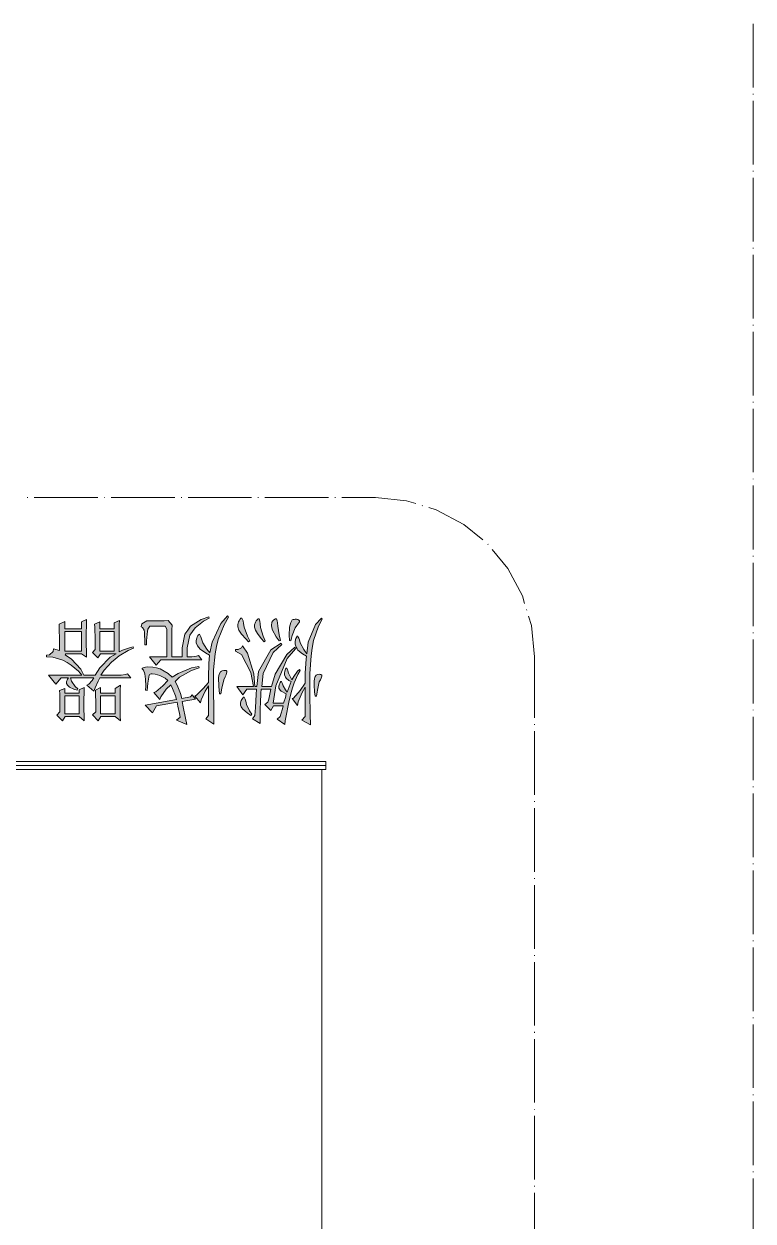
# Model space of a CAD drawing. Header units: millimetres. Extents: x 117 to 78452272, y 10 to 169749766.
# Drawn here: x 78439580 to 78441415, y 169693542 to 169696554 of the extents above; entities that cross this region are included whole.
import ezdxf

# ---------------------------------------------------------------- set-up
doc = ezdxf.new("R2010")
doc.units = ezdxf.units.MM

msp = doc.modelspace()

# ---------------------------------------------------------------- hatches: boundary and pattern name
h = msp.add_hatch(color=0)
h.paths.add_polyline_path([(78439669.044, 169694977.008), (78439669.044, 169695001.57), (78439668.613, 169695034.751), (78439668.182, 169695043.369), (78439682.402, 169695050.264), (78439682.402, 169695031.734), (78439724.201, 169695031.734), (78439724.201, 169695048.971), (78439737.129, 169695055.004), (78439736.698, 169695042.938), (78439736.267, 169695018.807), (78439736.267, 169695006.741), (78439736.267, 169694994.675), (78439736.698, 169694971.837), (78439737.129, 169694960.633), (78439724.201, 169694968.82), (78439684.988, 169694968.82), (78439683.264, 169694966.666), (78439699.208, 169694955.462), (78439722.908, 169694930.038), (78439730.665, 169694915.387), (78439758.675, 169694915.387), (78439770.74, 169694933.485), (78439797.026, 169694960.202), (78439811.677, 169694968.82), (78439772.464, 169694968.82), (78439766, 169694958.478), (78439752.211, 169694972.268), (78439758.675, 169694979.593), (78439758.675, 169695003.725), (78439758.244, 169695035.613), (78439757.382, 169695043.369), (78439770.74, 169695048.971), (78439770.74, 169695031.734), (78439806.937, 169695031.734), (78439806.937, 169695046.816), (78439819.865, 169695052.418), (78439819.434, 169695042.938), (78439819.003, 169695021.823), (78439819.003, 169695010.619), (78439819.003, 169694999.847), (78439819.003, 169694981.317), (78439819.003, 169694973.561), (78439828.052, 169694977.87), (78439845.72, 169694983.903), (78439854.338, 169694986.488), (78439855.2, 169694983.041), (78439842.273, 169694977.008), (78439819.434, 169694963.649), (78439809.523, 169694955.462), (78439800.043, 169694947.706), (78439781.944, 169694927.883), (78439773.326, 169694915.387), (78439818.141, 169694915.387), (78439824.174, 169694915.387), (78439835.378, 169694917.11), (78439840.118, 169694918.834), (78439848.736, 169694908.492), (78439770.74, 169694908.492), (78439766.431, 169694900.305), (78439759.105, 169694883.499), (78439755.658, 169694874.88), (78439737.991, 169694889.962), (78439742.731, 169694892.117), (78439751.349, 169694901.597), (78439755.658, 169694908.492), (78439697.053, 169694908.492), (78439699.639, 169694900.305), (78439708.688, 169694886.515), (78439715.583, 169694880.482), (78439713.859, 169694877.035), (78439705.241, 169694880.051), (78439694.037, 169694885.222), (78439691.451, 169694887.808), (78439689.297, 169694889.962), (78439686.711, 169694893.841), (78439686.711, 169694895.995), (78439686.711, 169694898.581), (78439689.297, 169694905.045), (78439691.451, 169694908.492), (78439672.922, 169694908.492), (78439659.994, 169694892.117), (78439641.465, 169694915.387), (78439725.063, 169694915.387), (78439717.307, 169694924.867), (78439698.777, 169694940.38), (78439688.435, 169694946.844), (78439677.662, 169694953.307), (78439652.238, 169694960.202), (78439636.725, 169694961.064), (78439636.725, 169694965.373), (78439644.051, 169694966.666), (78439653.1, 169694974.853), (78439654.392, 169694981.748)])
h.paths.add_polyline_path([(78439724.201, 169694975.715), (78439724.201, 169695024.84), (78439682.402, 169695024.84), (78439682.402, 169694975.715)])
h.paths.add_polyline_path([(78439806.937, 169694975.715), (78439806.937, 169695024.84), (78439770.74, 169695024.84), (78439770.74, 169694975.715)])
h = msp.add_hatch(color=0)
h.dxf.hatch_style = 2
h.paths.add_polyline_path([(78440027.136, 169694953.738), (78439924.147, 169694953.738), (78439912.081, 169694939.949), (78439895.275, 169694961.064), (78439939.66, 169694961.064), (78439939.66, 169695024.84), (78439939.229, 169695031.303), (78439934.92, 169695038.198), (78439930.611, 169695038.629), (78439900.016, 169695038.629), (78439896.137, 169695038.198), (78439891.397, 169695031.303), (78439890.535, 169695024.84), (78439889.673, 169695018.376), (78439888.381, 169695001.57), (78439887.95, 169694991.228), (78439884.072, 169694991.228), (78439884.072, 169695001.57), (78439883.21, 169695017.514), (78439882.779, 169695023.116), (78439881.917, 169695028.718), (78439878.039, 169695035.182), (78439874.591, 169695036.475), (78439876.746, 169695044.231), (78439888.812, 169695051.557), (78439898.723, 169695051.557), (78439932.334, 169695051.557), (78439942.676, 169695052.418), (78439952.587, 169695041.215), (78439951.726, 169695029.58), (78439951.726, 169694961.064), (78439978.012, 169694961.064), (78439978.012, 169694984.334), (78439984.906, 169695017.945), (78439991.801, 169695028.287), (78439998.696, 169695038.629), (78440025.412, 169695055.435), (78440044.804, 169695061.899), (78440045.666, 169695058.451), (78440031.876, 169695051.126), (78440010.761, 169695034.32), (78440003.867, 169695025.271), (78439996.972, 169695016.221), (78439990.077, 169694984.334), (78439990.077, 169694961.064), (78439996.541, 169694961.064), (78440002.574, 169694961.064), (78440013.778, 169694962.788), (78440018.949, 169694964.511)])
h = msp.add_hatch(color=0)
h.dxf.hatch_style = 2
h.paths.add_polyline_path([(78440057.731, 169694792.144), (78440037.478, 169694805.072), (78440043.942, 169694813.259), (78440043.942, 169694888.67), (78440035.755, 169694874.88), (78440025.412, 169694853.335), (78440023.689, 169694845.578), (78440009.469, 169694861.953), (78440013.778, 169694864.538), (78440031.014, 169694881.775), (78440043.942, 169694896.857), (78440043.942, 169694910.216), (78440045.235, 169694944.689), (78440046.958, 169694965.373), (78440036.616, 169694971.406), (78440023.258, 169694980.886), (78440019.811, 169694984.764), (78440016.363, 169694988.643), (78440013.347, 169694996.399), (78440013.347, 169695000.277), (78440013.347, 169695001.57), (78440013.778, 169695005.448), (78440014.64, 169695008.465), (78440015.501, 169695011.481), (78440017.656, 169695015.36), (78440019.38, 169695016.652), (78440021.103, 169695017.945), (78440024.982, 169695011.481), (78440027.136, 169695003.725), (78440030.153, 169694996.83), (78440040.064, 169694980.455), (78440047.82, 169694971.406), (78440053.422, 169694998.554), (78440075.399, 169695045.093), (78440092.205, 169695064.484), (78440094.359, 169695061.037), (78440083.155, 169695041.645), (78440068.073, 169695004.587), (78440064.626, 169694986.919), (78440060.748, 169694969.251), (78440056.869, 169694928.314), (78440056.869, 169694905.045), (78440056.869, 169694881.775), (78440057.3, 169694825.325)])
h = msp.add_hatch(color=0)
h.dxf.hatch_style = 2
h.paths.add_polyline_path([(78440145.208, 169694999.416), (78440137.882, 169695006.31), (78440127.109, 169695018.376), (78440124.093, 169695023.547), (78440120.645, 169695028.718), (78440117.629, 169695036.905), (78440117.629, 169695039.922), (78440117.629, 169695042.938), (78440119.353, 169695048.971), (78440121.076, 169695051.988), (78440122.8, 169695055.435), (78440125.816, 169695058.451), (78440128.402, 169695058.451), (78440131.418, 169695051.988), (78440132.28, 169695045.524), (78440134.004, 169695036.044), (78440142.191, 169695013.636), (78440148.224, 169695001.57)])
h = msp.add_hatch(color=0)
h.dxf.hatch_style = 2
h.paths.add_polyline_path([(78440187.007, 169695001.57), (78440184.421, 169694998.985), (78440177.095, 169695007.172), (78440167.184, 169695019.669), (78440165.03, 169695023.978), (78440162.444, 169695028.718), (78440160.29, 169695035.613), (78440160.29, 169695038.629), (78440160.29, 169695042.076), (78440162.444, 169695048.54), (78440164.168, 169695051.557), (78440166.322, 169695054.573), (78440168.908, 169695057.159), (78440171.494, 169695057.159), (78440173.648, 169695051.126), (78440174.079, 169695044.662), (78440175.372, 169695035.182), (78440181.835, 169695013.636)])
h = msp.add_hatch(color=0)
h.dxf.hatch_style = 2
h.paths.add_polyline_path([(78440222.342, 169695001.57), (78440214.585, 169695011.912), (78440205.105, 169695028.287), (78440203.812, 169695033.889), (78440202.52, 169695039.922), (78440203.812, 169695048.54), (78440206.398, 169695051.557), (78440208.983, 169695054.573), (78440212.862, 169695057.159), (78440214.154, 169695057.159), (78440215.447, 169695057.159), (78440217.171, 169695051.988), (78440218.033, 169695046.816), (78440218.463, 169695038.629), (78440221.911, 169695016.652), (78440225.358, 169695002.432)])
h = msp.add_hatch(color=0)
h.dxf.hatch_style = 2
h.paths.add_polyline_path([(78440251.213, 169695001.57), (78440247.766, 169695002.432), (78440247.335, 169695016.221), (78440248.197, 169695035.613), (78440249.92, 169695041.645), (78440251.644, 169695047.678), (78440255.092, 169695054.573), (78440257.246, 169695055.004), (78440259.401, 169695055.435), (78440262.417, 169695056.297), (78440265.864, 169695056.297), (78440269.312, 169695055.435), (78440271.466, 169695053.711), (78440272.759, 169695051.988), (78440272.759, 169695048.971), (78440269.312, 169695043.369), (78440266.295, 169695039.922), (78440261.986, 169695033.889), (78440254.661, 169695014.929)])
h = msp.add_hatch(color=0)
h.dxf.hatch_style = 2
h.paths.add_polyline_path([(78440300.769, 169694789.99), (78440279.223, 169694801.624), (78440287.41, 169694811.105), (78440287.41, 169694885.222), (78440280.085, 169694871.433), (78440270.174, 169694848.164), (78440268.019, 169694838.683), (78440255.092, 169694856.351), (78440258.108, 169694857.644), (78440274.483, 169694876.604), (78440287.41, 169694894.703), (78440287.841, 169694921.419), (78440289.565, 169694955.462), (78440290.427, 169694963.219), (78440280.947, 169694968.82), (78440269.312, 169694978.301), (78440267.157, 169694981.748), (78440265.003, 169694985.195), (78440262.417, 169694992.952), (78440262.417, 169694996.83), (78440262.417, 169694999.416), (78440263.279, 169695004.587), (78440264.141, 169695007.172), (78440265.434, 169695010.188), (78440266.726, 169695013.205), (78440268.45, 169695013.205), (78440271.466, 169695008.465), (78440272.759, 169695003.725), (78440274.914, 169694996.83), (78440284.394, 169694979.593), (78440291.289, 169694968.82), (78440295.167, 169694998.123), (78440313.696, 169695042.938), (78440328.348, 169695058.451), (78440330.502, 169695056.297), (78440320.591, 169695038.629), (78440308.094, 169695002.001), (78440305.078, 169694983.041), (78440302.492, 169694963.649), (78440299.476, 169694919.265), (78440299.476, 169694893.41), (78440299.476, 169694867.986), (78440300.338, 169694816.276)])
h = msp.add_hatch(color=0)
h.dxf.hatch_style = 2
h.paths.add_polyline_path([(78440232.684, 169694844.716), (78440233.976, 169694847.302), (78440237.855, 169694858.936), (78440240.009, 169694867.986), (78440236.562, 169694869.709), (78440230.098, 169694873.157), (78440227.082, 169694875.311), (78440224.496, 169694877.466), (78440221.48, 169694882.206), (78440221.48, 169694885.222), (78440221.48, 169694886.946), (78440222.342, 169694891.255), (78440223.635, 169694893.841), (78440224.496, 169694896.426), (78440226.22, 169694899.012), (78440227.513, 169694899.012), (78440228.806, 169694896.426), (78440230.098, 169694893.41), (78440231.822, 169694888.239), (78440237.855, 169694877.897), (78440242.164, 169694872.295), (78440244.319, 169694878.759), (78440249.49, 169694892.117), (78440252.075, 169694899.012), (78440246.473, 169694902.028), (78440239.579, 169694907.199), (78440238.286, 169694909.785), (78440236.993, 169694911.939), (78440235.7, 169694916.249), (78440235.7, 169694917.972), (78440235.7, 169694920.127), (78440236.562, 169694924.867), (78440237.424, 169694927.883), (78440238.286, 169694930.469), (78440239.579, 169694933.054), (78440240.871, 169694933.054), (78440243.026, 169694929.607), (78440243.888, 169694926.16), (78440245.18, 169694920.558), (78440250.351, 169694909.785), (78440254.23, 169694903.752), (78440258.539, 169694911.939), (78440268.019, 169694924.867), (78440272.759, 169694929.607), (78440274.483, 169694927.021), (78440268.881, 169694917.11), (78440259.832, 169694895.564), (78440255.953, 169694883.499), (78440252.075, 169694871.433), (78440246.042, 169694846.871), (78440243.457, 169694834.374), (78440240.871, 169694821.447), (78440237.424, 169694799.901), (78440236.562, 169694791.282), (78440216.74, 169694804.21), (78440224.496, 169694811.105), (78440226.22, 169694817.137), (78440230.098, 169694830.496), (78440231.822, 169694837.821), (78440207.691, 169694837.821), (78440201.227, 169694826.187), (78440186.145, 169694841.269), (78440193.47, 169694846.871), (78440195.625, 169694855.058), (78440199.072, 169694871.433), (78440201.227, 169694879.621), (78440177.095, 169694879.621), (78440175.803, 169694869.709), (78440174.941, 169694845.578), (78440174.51, 169694831.789), (78440174.51, 169694817.999), (78440174.079, 169694798.608), (78440174.079, 169694793.437), (78440154.688, 169694805.072), (78440161.151, 169694813.259), (78440162.013, 169694833.512), (78440163.737, 169694866.693), (78440165.03, 169694879.621), (78440140.467, 169694879.621), (78440130.556, 169694865.4), (78440115.474, 169694886.515), (78440157.273, 169694886.515), (78440150.379, 169694922.281), (78440127.54, 169694967.097), (78440112.027, 169694975.715), (78440112.027, 169694979.593), (78440118.491, 169694979.593), (78440127.109, 169694983.903), (78440129.694, 169694988.643), (78440142.622, 169694970.113), (78440158.135, 169694918.834), (78440161.151, 169694886.515), (78440165.892, 169694886.515), (78440169.77, 169694924.005), (78440200.796, 169694978.732), (78440227.082, 169694995.537), (78440228.806, 169694992.09), (78440207.26, 169694972.268), (78440181.405, 169694919.696), (78440177.957, 169694886.515), (78440202.95, 169694886.515), (78440212, 169694917.972), (78440240.871, 169694967.097), (78440261.555, 169694985.195), (78440263.279, 169694981.748), (78440241.733, 169694956.755), (78440213.292, 169694888.239), (78440206.829, 169694844.716)])
h = msp.add_hatch(color=0)
h.dxf.hatch_style = 2
h.paths.add_polyline_path([(78439884.933, 169694839.976), (78439963.791, 169694853.765), (78439961.206, 169694863.246), (78439953.88, 169694881.775), (78439949.14, 169694891.255), (78439937.936, 169694879.621), (78439924.578, 169694860.66), (78439921.992, 169694853.765), (78439906.479, 169694871.433), (78439911.65, 169694873.157), (78439929.318, 169694888.239), (78439941.814, 169694901.597), (78439934.92, 169694907.199), (78439921.561, 169694914.525), (78439915.529, 169694916.249), (78439909.496, 169694917.541), (78439902.17, 169694918.834), (78439900.877, 169694918.834), (78439899.585, 169694918.834), (78439896.999, 169694917.972), (78439895.706, 169694916.679), (78439894.414, 169694915.387), (78439891.397, 169694895.134), (78439889.673, 169694876.173), (78439885.795, 169694877.035), (78439886.226, 169694887.377), (78439885.795, 169694905.045), (78439884.933, 169694911.939), (78439884.072, 169694918.834), (78439880.624, 169694927.883), (78439878.47, 169694929.607), (78439877.608, 169694931.331), (78439877.608, 169694933.054), (78439881.917, 169694934.778), (78439885.795, 169694935.64), (78439890.104, 169694936.502), (78439903.894, 169694935.64), (78439913.374, 169694933.485), (78439922.854, 169694931.331), (78439942.676, 169694919.696), (78439953.018, 169694909.785), (78439967.67, 169694919.696), (78440001.281, 169694933.485), (78440019.811, 169694937.363), (78440020.672, 169694933.916), (78440001.712, 169694927.021), (78439971.548, 169694909.785), (78439960.344, 169694899.012), (78439965.084, 169694890.393), (78439973.271, 169694868.848), (78439977.15, 169694856.351), (78439999.127, 169694860.66), (78440003.005, 169694865.4), (78440011.623, 169694855.058), (78439978.012, 169694849.025), (78439980.597, 169694835.667), (78439986.199, 169694806.795), (78439989.215, 169694791.282), (78439963.791, 169694801.624), (78439972.41, 169694809.812), (78439971.117, 169694818.43), (78439967.239, 169694836.96), (78439965.084, 169694846.871), (78439912.943, 169694837.821), (78439903.463, 169694820.154)])
h = msp.add_hatch(color=0)
h.dxf.hatch_style = 2
h.paths.add_polyline_path([(78440071.952, 169694867.986), (78440069.797, 169694886.515), (78440068.935, 169694909.354), (78440069.797, 169694913.663), (78440071.09, 169694917.972), (78440074.106, 169694923.574), (78440076.692, 169694924.867), (78440078.846, 169694926.16), (78440082.724, 169694927.021), (78440084.017, 169694927.021), (78440087.034, 169694927.021), (78440088.326, 169694926.59), (78440090.481, 169694924.867), (78440090.481, 169694923.574), (78440088.326, 169694916.249), (78440085.741, 169694911.077), (78440082.724, 169694903.752), (78440077.553, 169694882.206), (78440075.399, 169694867.986)])
h = msp.add_hatch(color=0)
h.dxf.hatch_style = 2
h.paths.add_polyline_path([(78440312.834, 169694861.953), (78440311.111, 169694873.157), (78440309.818, 169694890.393), (78440309.818, 169694896.857), (78440309.818, 169694900.305), (78440310.68, 169694906.337), (78440311.542, 169694908.923), (78440312.834, 169694911.939), (78440315.42, 169694915.387), (78440316.713, 169694916.249), (78440318.436, 169694917.11), (78440322.315, 169694917.541), (78440324.9, 169694917.11), (78440327.055, 169694917.11), (78440329.209, 169694915.387), (78440329.209, 169694912.801), (78440327.486, 169694907.199), (78440325.762, 169694903.752), (78440322.746, 169694898.15), (78440318.436, 169694877.035), (78440316.282, 169694861.953)])
h = msp.add_hatch(color=0)
h.paths.add_polyline_path([(78439731.527, 169694883.93), (78439731.096, 169694873.588), (78439730.665, 169694852.473), (78439730.665, 169694841.7), (78439730.665, 169694830.927), (78439731.096, 169694810.243), (78439731.527, 169694800.332), (78439718.599, 169694811.105), (78439683.264, 169694811.105), (78439676.8, 169694800.332), (78439662.58, 169694814.552), (78439670.336, 169694822.739), (78439670.336, 169694841.7), (78439669.906, 169694868.417), (78439669.044, 169694876.173), (78439682.402, 169694881.775), (78439682.402, 169694870.14), (78439718.599, 169694870.14), (78439718.599, 169694878.328)])
h.paths.add_polyline_path([(78439718.599, 169694817.999), (78439718.599, 169694863.246), (78439682.402, 169694863.246), (78439682.402, 169694817.999)])
h = msp.add_hatch(color=0)
h.paths.add_polyline_path([(78439822.45, 169694889.962), (78439822.019, 169694878.328), (78439821.589, 169694855.489), (78439821.589, 169694843.854), (78439821.589, 169694832.651), (78439822.019, 169694811.105), (78439822.45, 169694800.332), (78439809.523, 169694811.105), (78439773.326, 169694811.105), (78439766.862, 169694800.332), (78439752.211, 169694815.414), (78439760.398, 169694822.739), (78439760.398, 169694843.423), (78439759.967, 169694870.571), (78439759.536, 169694877.035), (78439772.464, 169694883.93), (78439772.464, 169694870.14), (78439809.523, 169694870.14), (78439809.523, 169694881.775)])
h.paths.add_polyline_path([(78439809.523, 169694817.999), (78439809.523, 169694863.246), (78439772.464, 169694863.246), (78439772.464, 169694817.999)])
h = msp.add_hatch(color=0)
h.dxf.hatch_style = 2
h.paths.add_polyline_path([(78440150.809, 169694813.259), (78440141.76, 169694820.154), (78440130.556, 169694829.634), (78440128.402, 169694832.651), (78440126.678, 169694835.236), (78440124.954, 169694839.976), (78440124.954, 169694842.131), (78440124.954, 169694845.147), (78440126.678, 169694851.18), (78440127.971, 169694853.765), (78440129.694, 169694856.782), (78440131.849, 169694859.798), (78440133.573, 169694859.798), (78440136.589, 169694854.627), (78440137.882, 169694849.456), (78440139.606, 169694841.7), (78440147.362, 169694825.325), (78440152.964, 169694816.707)])

# ---------------------------------------------------------------- linework, layer by layer
at = {"color": 0, "lineweight": 0}
for points in [[(78441414.691, 169696553.735), (78441414.691, 169696393.434)], [(78441414.691, 169696377.49), (78441414.691, 169696376.197)], [(78441414.691, 169696360.253), (78441414.691, 169696199.952)], [(78441414.691, 169696184.008), (78441414.691, 169696182.284)], [(78441414.691, 169696166.34), (78441414.691, 169696006.47)], [(78441414.691, 169695990.526), (78441414.691, 169695988.802)], [(78441414.691, 169695972.858), (78441414.691, 169695812.557)], [(78441414.691, 169695796.613), (78441414.691, 169695795.32)], [(78441414.691, 169695778.945), (78441414.691, 169695619.075)], [(78441414.691, 169695603.131), (78441414.691, 169695601.407)], [(78441414.691, 169695585.463), (78441414.691, 169695425.593)], [(78441414.691, 169695409.218), (78441414.691, 169695407.925)], [(78441414.691, 169695391.981), (78441414.691, 169695231.68)], [(78439587.6, 169695361.817), (78439589.324, 169695361.817)], [(78439605.268, 169695361.817), (78439765.569, 169695361.817)], [(78439781.513, 169695361.817), (78439782.806, 169695361.817)], [(78439799.181, 169695361.817), (78439959.051, 169695361.817)], [(78439974.995, 169695361.817), (78439976.719, 169695361.817)], [(78439992.663, 169695361.817), (78440152.533, 169695361.817)], [(78440168.477, 169695361.817), (78440170.201, 169695361.817)], [(78440186.145, 169695361.817), (78440346.446, 169695361.817)], [(78440362.39, 169695361.817), (78440364.114, 169695361.817)], [(78440380.058, 169695361.817), (78440464.517, 169695361.817)], [(78440566.214, 169695346.735), (78440542.513, 169695354.061), (78440464.517, 169695361.817)], [(78440583.02, 169695341.564), (78440581.727, 169695342.426)], [(78440734.272, 169695255.381), (78440686.871, 169695294.163), (78440617.493, 169695331.222), (78440598.533, 169695337.255)], [(78440748.061, 169695244.177), (78440746.768, 169695245.039)], [(78440839.847, 169695095.51), (78440834.245, 169695114.901), (78440797.186, 169695183.848), (78440757.972, 169695231.68)], [(78441414.691, 169695215.736), (78441414.691, 169695214.012)], [(78441414.691, 169695198.068), (78441414.691, 169695038.198)], [(78440845.017, 169695078.704), (78440844.587, 169695080.428)], [(78440864.409, 169694961.495), (78440857.083, 169695039.922), (78440849.758, 169695063.622)], [(78441414.691, 169695022.254), (78441414.691, 169695020.531)], [(78441414.691, 169695004.587), (78441414.691, 169694844.285)], [(78440864.409, 169694961.495), (78440864.409, 169694807.657)], [(78441414.691, 169694828.341), (78441414.691, 169694827.049)], [(78441414.691, 169694810.674), (78441414.691, 169694650.803)], [(78440864.409, 169694791.713), (78440864.409, 169694790.421)], [(78440864.409, 169694774.046), (78440864.409, 169694614.175)], [(78437988.896, 169694698.204), (78440339.551, 169694698.204)], [(78437988.896, 169694687.862), (78440339.551, 169694687.862)], [(78438038.883, 169694698.204), (78440289.565, 169694698.204)], [(78440339.551, 169694698.204), (78440339.551, 169694677.951)], [(78440339.551, 169694698.204), (78440339.551, 169694677.951)], [(78437988.896, 169694677.951), (78440339.551, 169694677.951)], [(78440329.64, 169694677.951), (78440329.64, 169689266.92)], [(78441414.691, 169694634.859), (78441414.691, 169694633.136)], [(78440864.409, 169694598.231), (78440864.409, 169694596.508)], [(78441414.691, 169694617.192), (78441414.691, 169694457.321)], [(78440864.409, 169694580.564), (78440864.409, 169694420.693)], [(78441414.691, 169694441.377), (78441414.691, 169694439.654)], [(78441414.691, 169694423.71), (78441414.691, 169694263.408)], [(78440864.409, 169694404.75), (78440864.409, 169694403.026)], [(78440864.409, 169694387.082), (78440864.409, 169694226.78)], [(78441414.691, 169694247.465), (78441414.691, 169694245.741)], [(78440864.409, 169694210.837), (78440864.409, 169694209.113)], [(78441414.691, 169694229.797), (78441414.691, 169694069.927)], [(78440864.409, 169694193.169), (78440864.409, 169694033.299)], [(78441414.691, 169694053.983), (78441414.691, 169694052.259)], [(78441414.691, 169694036.315), (78441414.691, 169693876.445)], [(78440864.409, 169694017.355), (78440864.409, 169694015.631)], [(78440864.409, 169693999.687), (78440864.409, 169693839.817)], [(78441414.691, 169693860.07), (78441414.691, 169693858.777)], [(78441414.691, 169693842.833), (78441414.691, 169693682.532)], [(78440864.409, 169693823.442), (78440864.409, 169693822.149)], [(78440864.409, 169693806.205), (78440864.409, 169693645.904)], [(78441414.691, 169693666.588), (78441414.691, 169693664.864)], [(78441414.691, 169693648.92), (78441414.691, 169693489.05)], [(78440864.409, 169693629.96), (78440864.409, 169693628.236)], [(78440864.409, 169693612.292), (78440864.409, 169693452.422)]]:
    msp.add_lwpolyline(points, dxfattribs=at)
for points in [[(78439669.044, 169694977.008), (78439669.044, 169695001.57), (78439668.613, 169695034.751), (78439668.182, 169695043.369), (78439682.402, 169695050.264), (78439682.402, 169695031.734), (78439724.201, 169695031.734), (78439724.201, 169695048.971), (78439737.129, 169695055.004), (78439736.698, 169695042.938), (78439736.267, 169695018.807), (78439736.267, 169695006.741), (78439736.267, 169694994.675), (78439736.698, 169694971.837), (78439737.129, 169694960.633), (78439724.201, 169694968.82), (78439684.988, 169694968.82), (78439683.264, 169694966.666), (78439699.208, 169694955.462), (78439722.908, 169694930.038), (78439730.665, 169694915.387), (78439758.675, 169694915.387), (78439770.74, 169694933.485), (78439797.026, 169694960.202), (78439811.677, 169694968.82), (78439772.464, 169694968.82), (78439766, 169694958.478), (78439752.211, 169694972.268), (78439758.675, 169694979.593), (78439758.675, 169695003.725), (78439758.244, 169695035.613), (78439757.382, 169695043.369), (78439770.74, 169695048.971), (78439770.74, 169695031.734), (78439806.937, 169695031.734), (78439806.937, 169695046.816), (78439819.865, 169695052.418), (78439819.434, 169695042.938), (78439819.003, 169695021.823), (78439819.003, 169695010.619), (78439819.003, 169694999.847), (78439819.003, 169694981.317), (78439819.003, 169694973.561), (78439828.052, 169694977.87), (78439845.72, 169694983.903), (78439854.338, 169694986.488), (78439855.2, 169694983.041), (78439842.273, 169694977.008), (78439819.434, 169694963.649), (78439809.523, 169694955.462), (78439800.043, 169694947.706), (78439781.944, 169694927.883), (78439773.326, 169694915.387), (78439818.141, 169694915.387), (78439824.174, 169694915.387), (78439835.378, 169694917.11), (78439840.118, 169694918.834), (78439848.736, 169694908.492), (78439770.74, 169694908.492), (78439766.431, 169694900.305), (78439759.105, 169694883.499), (78439755.658, 169694874.88), (78439737.991, 169694889.962), (78439742.731, 169694892.117), (78439751.349, 169694901.597), (78439755.658, 169694908.492), (78439697.053, 169694908.492), (78439699.639, 169694900.305), (78439708.688, 169694886.515), (78439715.583, 169694880.482), (78439713.859, 169694877.035), (78439705.241, 169694880.051), (78439694.037, 169694885.222), (78439691.451, 169694887.808), (78439689.297, 169694889.962), (78439686.711, 169694893.841), (78439686.711, 169694895.995), (78439686.711, 169694898.581), (78439689.297, 169694905.045), (78439691.451, 169694908.492), (78439672.922, 169694908.492), (78439659.994, 169694892.117), (78439641.465, 169694915.387), (78439725.063, 169694915.387), (78439717.307, 169694924.867), (78439698.777, 169694940.38), (78439688.435, 169694946.844), (78439677.662, 169694953.307), (78439652.238, 169694960.202), (78439636.725, 169694961.064), (78439636.725, 169694965.373), (78439644.051, 169694966.666), (78439653.1, 169694974.853), (78439654.392, 169694981.748)], [(78440027.136, 169694953.738), (78439924.147, 169694953.738), (78439912.081, 169694939.949), (78439895.275, 169694961.064), (78439939.66, 169694961.064), (78439939.66, 169695024.84), (78439939.229, 169695031.303), (78439934.92, 169695038.198), (78439930.611, 169695038.629), (78439900.016, 169695038.629), (78439896.137, 169695038.198), (78439891.397, 169695031.303), (78439890.535, 169695024.84), (78439889.673, 169695018.376), (78439888.381, 169695001.57), (78439887.95, 169694991.228), (78439884.072, 169694991.228), (78439884.072, 169695001.57), (78439883.21, 169695017.514), (78439882.779, 169695023.116), (78439881.917, 169695028.718), (78439878.039, 169695035.182), (78439874.591, 169695036.475), (78439876.746, 169695044.231), (78439888.812, 169695051.557), (78439898.723, 169695051.557), (78439932.334, 169695051.557), (78439942.676, 169695052.418), (78439952.587, 169695041.215), (78439951.726, 169695029.58), (78439951.726, 169694961.064), (78439978.012, 169694961.064), (78439978.012, 169694984.334), (78439984.906, 169695017.945), (78439991.801, 169695028.287), (78439998.696, 169695038.629), (78440025.412, 169695055.435), (78440044.804, 169695061.899), (78440045.666, 169695058.451), (78440031.876, 169695051.126), (78440010.761, 169695034.32), (78440003.867, 169695025.271), (78439996.972, 169695016.221), (78439990.077, 169694984.334), (78439990.077, 169694961.064), (78439996.541, 169694961.064), (78440002.574, 169694961.064), (78440013.778, 169694962.788), (78440018.949, 169694964.511)], [(78440057.731, 169694792.144), (78440037.478, 169694805.072), (78440043.942, 169694813.259), (78440043.942, 169694888.67), (78440035.755, 169694874.88), (78440025.412, 169694853.335), (78440023.689, 169694845.578), (78440009.469, 169694861.953), (78440013.778, 169694864.538), (78440031.014, 169694881.775), (78440043.942, 169694896.857), (78440043.942, 169694910.216), (78440045.235, 169694944.689), (78440046.958, 169694965.373), (78440036.616, 169694971.406), (78440023.258, 169694980.886), (78440019.811, 169694984.764), (78440016.363, 169694988.643), (78440013.347, 169694996.399), (78440013.347, 169695000.277), (78440013.347, 169695001.57), (78440013.778, 169695005.448), (78440014.64, 169695008.465), (78440015.501, 169695011.481), (78440017.656, 169695015.36), (78440019.38, 169695016.652), (78440021.103, 169695017.945), (78440024.982, 169695011.481), (78440027.136, 169695003.725), (78440030.153, 169694996.83), (78440040.064, 169694980.455), (78440047.82, 169694971.406), (78440053.422, 169694998.554), (78440075.399, 169695045.093), (78440092.205, 169695064.484), (78440094.359, 169695061.037), (78440083.155, 169695041.645), (78440068.073, 169695004.587), (78440064.626, 169694986.919), (78440060.748, 169694969.251), (78440056.869, 169694928.314), (78440056.869, 169694905.045), (78440056.869, 169694881.775), (78440057.3, 169694825.325)], [(78440145.208, 169694999.416), (78440137.882, 169695006.31), (78440127.109, 169695018.376), (78440124.093, 169695023.547), (78440120.645, 169695028.718), (78440117.629, 169695036.905), (78440117.629, 169695039.922), (78440117.629, 169695042.938), (78440119.353, 169695048.971), (78440121.076, 169695051.988), (78440122.8, 169695055.435), (78440125.816, 169695058.451), (78440128.402, 169695058.451), (78440131.418, 169695051.988), (78440132.28, 169695045.524), (78440134.004, 169695036.044), (78440142.191, 169695013.636), (78440148.224, 169695001.57)], [(78440187.007, 169695001.57), (78440184.421, 169694998.985), (78440177.095, 169695007.172), (78440167.184, 169695019.669), (78440165.03, 169695023.978), (78440162.444, 169695028.718), (78440160.29, 169695035.613), (78440160.29, 169695038.629), (78440160.29, 169695042.076), (78440162.444, 169695048.54), (78440164.168, 169695051.557), (78440166.322, 169695054.573), (78440168.908, 169695057.159), (78440171.494, 169695057.159), (78440173.648, 169695051.126), (78440174.079, 169695044.662), (78440175.372, 169695035.182), (78440181.835, 169695013.636)], [(78440222.342, 169695001.57), (78440214.585, 169695011.912), (78440205.105, 169695028.287), (78440203.812, 169695033.889), (78440202.52, 169695039.922), (78440203.812, 169695048.54), (78440206.398, 169695051.557), (78440208.983, 169695054.573), (78440212.862, 169695057.159), (78440214.154, 169695057.159), (78440215.447, 169695057.159), (78440217.171, 169695051.988), (78440218.033, 169695046.816), (78440218.463, 169695038.629), (78440221.911, 169695016.652), (78440225.358, 169695002.432)], [(78440251.213, 169695001.57), (78440247.766, 169695002.432), (78440247.335, 169695016.221), (78440248.197, 169695035.613), (78440249.92, 169695041.645), (78440251.644, 169695047.678), (78440255.092, 169695054.573), (78440257.246, 169695055.004), (78440259.401, 169695055.435), (78440262.417, 169695056.297), (78440265.864, 169695056.297), (78440269.312, 169695055.435), (78440271.466, 169695053.711), (78440272.759, 169695051.988), (78440272.759, 169695048.971), (78440269.312, 169695043.369), (78440266.295, 169695039.922), (78440261.986, 169695033.889), (78440254.661, 169695014.929)], [(78440300.769, 169694789.99), (78440279.223, 169694801.624), (78440287.41, 169694811.105), (78440287.41, 169694885.222), (78440280.085, 169694871.433), (78440270.174, 169694848.164), (78440268.019, 169694838.683), (78440255.092, 169694856.351), (78440258.108, 169694857.644), (78440274.483, 169694876.604), (78440287.41, 169694894.703), (78440287.841, 169694921.419), (78440289.565, 169694955.462), (78440290.427, 169694963.219), (78440280.947, 169694968.82), (78440269.312, 169694978.301), (78440267.157, 169694981.748), (78440265.003, 169694985.195), (78440262.417, 169694992.952), (78440262.417, 169694996.83), (78440262.417, 169694999.416), (78440263.279, 169695004.587), (78440264.141, 169695007.172), (78440265.434, 169695010.188), (78440266.726, 169695013.205), (78440268.45, 169695013.205), (78440271.466, 169695008.465), (78440272.759, 169695003.725), (78440274.914, 169694996.83), (78440284.394, 169694979.593), (78440291.289, 169694968.82), (78440295.167, 169694998.123), (78440313.696, 169695042.938), (78440328.348, 169695058.451), (78440330.502, 169695056.297), (78440320.591, 169695038.629), (78440308.094, 169695002.001), (78440305.078, 169694983.041), (78440302.492, 169694963.649), (78440299.476, 169694919.265), (78440299.476, 169694893.41), (78440299.476, 169694867.986), (78440300.338, 169694816.276)], [(78439724.201, 169694975.715), (78439724.201, 169695024.84), (78439682.402, 169695024.84), (78439682.402, 169694975.715)], [(78439806.937, 169694975.715), (78439806.937, 169695024.84), (78439770.74, 169695024.84), (78439770.74, 169694975.715)], [(78440232.684, 169694844.716), (78440233.976, 169694847.302), (78440237.855, 169694858.936), (78440240.009, 169694867.986), (78440236.562, 169694869.709), (78440230.098, 169694873.157), (78440227.082, 169694875.311), (78440224.496, 169694877.466), (78440221.48, 169694882.206), (78440221.48, 169694885.222), (78440221.48, 169694886.946), (78440222.342, 169694891.255), (78440223.635, 169694893.841), (78440224.496, 169694896.426), (78440226.22, 169694899.012), (78440227.513, 169694899.012), (78440228.806, 169694896.426), (78440230.098, 169694893.41), (78440231.822, 169694888.239), (78440237.855, 169694877.897), (78440242.164, 169694872.295), (78440244.319, 169694878.759), (78440249.49, 169694892.117), (78440252.075, 169694899.012), (78440246.473, 169694902.028), (78440239.579, 169694907.199), (78440238.286, 169694909.785), (78440236.993, 169694911.939), (78440235.7, 169694916.249), (78440235.7, 169694917.972), (78440235.7, 169694920.127), (78440236.562, 169694924.867), (78440237.424, 169694927.883), (78440238.286, 169694930.469), (78440239.579, 169694933.054), (78440240.871, 169694933.054), (78440243.026, 169694929.607), (78440243.888, 169694926.16), (78440245.18, 169694920.558), (78440250.351, 169694909.785), (78440254.23, 169694903.752), (78440258.539, 169694911.939), (78440268.019, 169694924.867), (78440272.759, 169694929.607), (78440274.483, 169694927.021), (78440268.881, 169694917.11), (78440259.832, 169694895.564), (78440255.953, 169694883.499), (78440252.075, 169694871.433), (78440246.042, 169694846.871), (78440243.457, 169694834.374), (78440240.871, 169694821.447), (78440237.424, 169694799.901), (78440236.562, 169694791.282), (78440216.74, 169694804.21), (78440224.496, 169694811.105), (78440226.22, 169694817.137), (78440230.098, 169694830.496), (78440231.822, 169694837.821), (78440207.691, 169694837.821), (78440201.227, 169694826.187), (78440186.145, 169694841.269), (78440193.47, 169694846.871), (78440195.625, 169694855.058), (78440199.072, 169694871.433), (78440201.227, 169694879.621), (78440177.095, 169694879.621), (78440175.803, 169694869.709), (78440174.941, 169694845.578), (78440174.51, 169694831.789), (78440174.51, 169694817.999), (78440174.079, 169694798.608), (78440174.079, 169694793.437), (78440154.688, 169694805.072), (78440161.151, 169694813.259), (78440162.013, 169694833.512), (78440163.737, 169694866.693), (78440165.03, 169694879.621), (78440140.467, 169694879.621), (78440130.556, 169694865.4), (78440115.474, 169694886.515), (78440157.273, 169694886.515), (78440150.379, 169694922.281), (78440127.54, 169694967.097), (78440112.027, 169694975.715), (78440112.027, 169694979.593), (78440118.491, 169694979.593), (78440127.109, 169694983.903), (78440129.694, 169694988.643), (78440142.622, 169694970.113), (78440158.135, 169694918.834), (78440161.151, 169694886.515), (78440165.892, 169694886.515), (78440169.77, 169694924.005), (78440200.796, 169694978.732), (78440227.082, 169694995.537), (78440228.806, 169694992.09), (78440207.26, 169694972.268), (78440181.405, 169694919.696), (78440177.957, 169694886.515), (78440202.95, 169694886.515), (78440212, 169694917.972), (78440240.871, 169694967.097), (78440261.555, 169694985.195), (78440263.279, 169694981.748), (78440241.733, 169694956.755), (78440213.292, 169694888.239), (78440206.829, 169694844.716)], [(78439884.933, 169694839.976), (78439963.791, 169694853.765), (78439961.206, 169694863.246), (78439953.88, 169694881.775), (78439949.14, 169694891.255), (78439937.936, 169694879.621), (78439924.578, 169694860.66), (78439921.992, 169694853.765), (78439906.479, 169694871.433), (78439911.65, 169694873.157), (78439929.318, 169694888.239), (78439941.814, 169694901.597), (78439934.92, 169694907.199), (78439921.561, 169694914.525), (78439915.529, 169694916.249), (78439909.496, 169694917.541), (78439902.17, 169694918.834), (78439900.877, 169694918.834), (78439899.585, 169694918.834), (78439896.999, 169694917.972), (78439895.706, 169694916.679), (78439894.414, 169694915.387), (78439891.397, 169694895.134), (78439889.673, 169694876.173), (78439885.795, 169694877.035), (78439886.226, 169694887.377), (78439885.795, 169694905.045), (78439884.933, 169694911.939), (78439884.072, 169694918.834), (78439880.624, 169694927.883), (78439878.47, 169694929.607), (78439877.608, 169694931.331), (78439877.608, 169694933.054), (78439881.917, 169694934.778), (78439885.795, 169694935.64), (78439890.104, 169694936.502), (78439903.894, 169694935.64), (78439913.374, 169694933.485), (78439922.854, 169694931.331), (78439942.676, 169694919.696), (78439953.018, 169694909.785), (78439967.67, 169694919.696), (78440001.281, 169694933.485), (78440019.811, 169694937.363), (78440020.672, 169694933.916), (78440001.712, 169694927.021), (78439971.548, 169694909.785), (78439960.344, 169694899.012), (78439965.084, 169694890.393), (78439973.271, 169694868.848), (78439977.15, 169694856.351), (78439999.127, 169694860.66), (78440003.005, 169694865.4), (78440011.623, 169694855.058), (78439978.012, 169694849.025), (78439980.597, 169694835.667), (78439986.199, 169694806.795), (78439989.215, 169694791.282), (78439963.791, 169694801.624), (78439972.41, 169694809.812), (78439971.117, 169694818.43), (78439967.239, 169694836.96), (78439965.084, 169694846.871), (78439912.943, 169694837.821), (78439903.463, 169694820.154)], [(78440071.952, 169694867.986), (78440069.797, 169694886.515), (78440068.935, 169694909.354), (78440069.797, 169694913.663), (78440071.09, 169694917.972), (78440074.106, 169694923.574), (78440076.692, 169694924.867), (78440078.846, 169694926.16), (78440082.724, 169694927.021), (78440084.017, 169694927.021), (78440087.034, 169694927.021), (78440088.326, 169694926.59), (78440090.481, 169694924.867), (78440090.481, 169694923.574), (78440088.326, 169694916.249), (78440085.741, 169694911.077), (78440082.724, 169694903.752), (78440077.553, 169694882.206), (78440075.399, 169694867.986)], [(78440312.834, 169694861.953), (78440311.111, 169694873.157), (78440309.818, 169694890.393), (78440309.818, 169694896.857), (78440309.818, 169694900.305), (78440310.68, 169694906.337), (78440311.542, 169694908.923), (78440312.834, 169694911.939), (78440315.42, 169694915.387), (78440316.713, 169694916.249), (78440318.436, 169694917.11), (78440322.315, 169694917.541), (78440324.9, 169694917.11), (78440327.055, 169694917.11), (78440329.209, 169694915.387), (78440329.209, 169694912.801), (78440327.486, 169694907.199), (78440325.762, 169694903.752), (78440322.746, 169694898.15), (78440318.436, 169694877.035), (78440316.282, 169694861.953)], [(78439731.527, 169694883.93), (78439731.096, 169694873.588), (78439730.665, 169694852.473), (78439730.665, 169694841.7), (78439730.665, 169694830.927), (78439731.096, 169694810.243), (78439731.527, 169694800.332), (78439718.599, 169694811.105), (78439683.264, 169694811.105), (78439676.8, 169694800.332), (78439662.58, 169694814.552), (78439670.336, 169694822.739), (78439670.336, 169694841.7), (78439669.906, 169694868.417), (78439669.044, 169694876.173), (78439682.402, 169694881.775), (78439682.402, 169694870.14), (78439718.599, 169694870.14), (78439718.599, 169694878.328)], [(78439822.45, 169694889.962), (78439822.019, 169694878.328), (78439821.589, 169694855.489), (78439821.589, 169694843.854), (78439821.589, 169694832.651), (78439822.019, 169694811.105), (78439822.45, 169694800.332), (78439809.523, 169694811.105), (78439773.326, 169694811.105), (78439766.862, 169694800.332), (78439752.211, 169694815.414), (78439760.398, 169694822.739), (78439760.398, 169694843.423), (78439759.967, 169694870.571), (78439759.536, 169694877.035), (78439772.464, 169694883.93), (78439772.464, 169694870.14), (78439809.523, 169694870.14), (78439809.523, 169694881.775)], [(78439718.599, 169694817.999), (78439718.599, 169694863.246), (78439682.402, 169694863.246), (78439682.402, 169694817.999)], [(78439809.523, 169694817.999), (78439809.523, 169694863.246), (78439772.464, 169694863.246), (78439772.464, 169694817.999)], [(78440150.809, 169694813.259), (78440141.76, 169694820.154), (78440130.556, 169694829.634), (78440128.402, 169694832.651), (78440126.678, 169694835.236), (78440124.954, 169694839.976), (78440124.954, 169694842.131), (78440124.954, 169694845.147), (78440126.678, 169694851.18), (78440127.971, 169694853.765), (78440129.694, 169694856.782), (78440131.849, 169694859.798), (78440133.573, 169694859.798), (78440136.589, 169694854.627), (78440137.882, 169694849.456), (78440139.606, 169694841.7), (78440147.362, 169694825.325), (78440152.964, 169694816.707)]]:
    msp.add_lwpolyline(points, close=True, dxfattribs=at)

doc.saveas('drawing.dxf')
